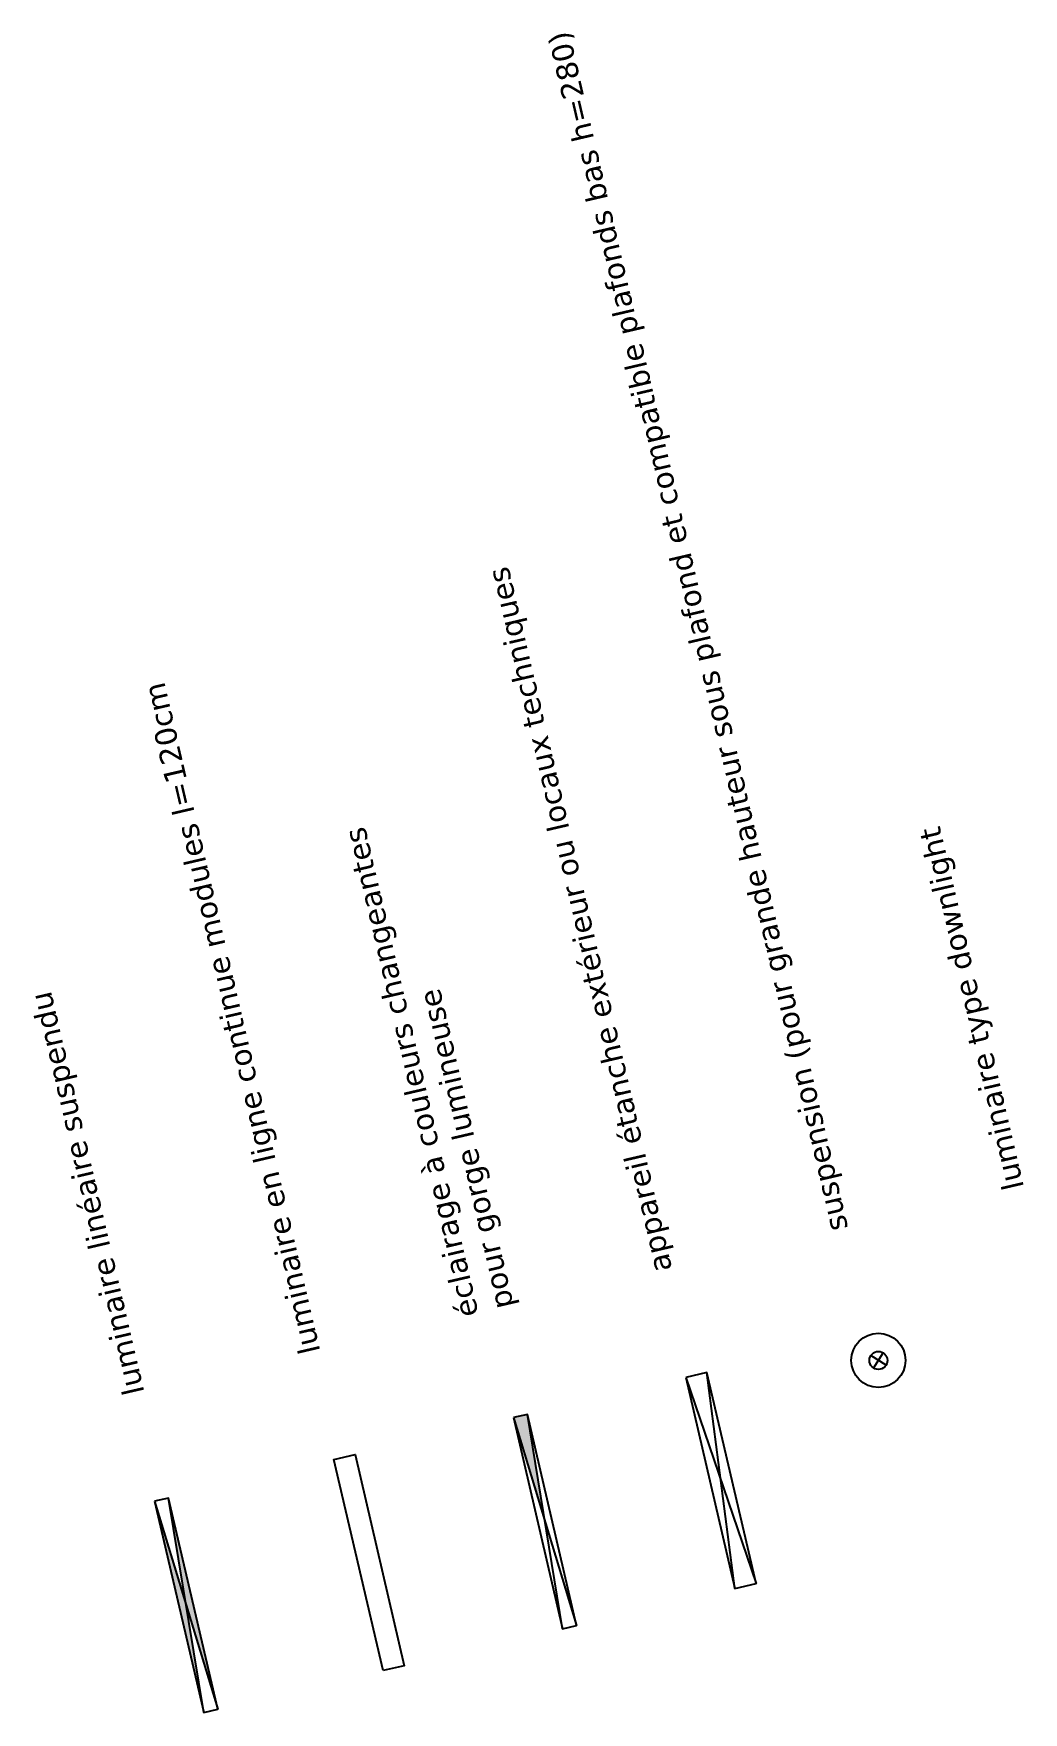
# Model space of a CAD drawing. Header units: metres. Extents: x 595893 to 596105, y 139631 to 139768.
# Drawn here: x 596044.27 to 596049.75, y 139756.71 to 139766 of the extents above; entities that cross this region are included whole.
import ezdxf

# ---------------------------------------------------------------- set-up
doc = ezdxf.new("R2010")
doc.units = ezdxf.units.M
doc.header["$MEASUREMENT"] = 0
doc.layers.add('07-ECLAIRAGE-0.13', color=31, linetype='Continuous')
doc.styles.add('locaux 20', font='verdana.ttf', dxfattribs={"height": 0.07})

# ---------------------------------------------------------------- blocks, each defined once
blk = doc.blocks.new('A$C088F410E')
h = blk.add_hatch(color=256)
h.dxf.hatch_style = 1
h.paths.add_polyline_path([(-0.04, 1.2), (-0.04, 0), (0, 0.6)])
h = blk.add_hatch(color=256)
h.dxf.hatch_style = 1
h.paths.add_polyline_path([(0.04, 1.2), (0, 0.6), (0.04, 0)])
for p, q in [((0.04, 0), (-0.04, 1.2)), ((0.04, 1.2), (-0.04, 0))]:
    blk.add_line(p, q)
blk.add_lwpolyline([(0.04, 0), (0.04, 1.2), (-0.04, 1.2), (-0.04, 0)], close=True)
blk = doc.blocks.new('LuminaireSuspendu')
for p, q in [((-0.0354, 0.0354), (0.0354, -0.0354)), ((-0.0354, -0.0354), (0.0354, 0.0354))]:
    blk.add_line(p, q)
for radius in [0.15, 0.05]:
    blk.add_circle((0, 0), radius)

msp = doc.modelspace()

# ---------------------------------------------------------------- hatches: boundary and pattern name
at = {"layer": '07-ECLAIRAGE-0.13'}
h = msp.add_hatch(color=256, dxfattribs=at)
h.dxf.hatch_style = 1
h.paths.add_polyline_path([(596046.9303, 139758.3387), (596047.1055, 139757.7635), (596047.0082, 139758.3569)])

# ---------------------------------------------------------------- linework, layer by layer
for p, q in [((596047.8847, 139758.5612), (596048.274, 139757.4198)), ((596048.1571, 139757.3925), (596048.0016, 139758.5884)), ((596046.9303, 139758.3387), (596047.2806, 139757.1882)), ((596047.2027, 139757.1701), (596047.0082, 139758.3569))]:
    msp.add_line(p, q, dxfattribs=at)
for points in [[(596047.8847, 139758.5612), (596048.1571, 139757.3925), (596048.274, 139757.4198), (596048.0016, 139758.5884)], [(596046.9303, 139758.3387), (596047.2027, 139757.1701), (596047.2806, 139757.1882), (596047.0082, 139758.3569)], [(596046.2093, 139756.9385), (596045.9369, 139758.1072), (596046.0538, 139758.1344), (596046.3262, 139756.9657)]]:
    msp.add_lwpolyline(points, close=True, dxfattribs=at)

# ---------------------------------------------------------------- block references
for name, p, rotation in [('LuminaireSuspendu', (596048.9511, 139758.6557), 103.1212703830424), ('A$C088F410E', (596044.9825, 139757.8847), 193.1212703830751)]:
    msp.add_blockref(name, p, dxfattribs=dict(at, rotation=rotation))

# ---------------------------------------------------------------- texts
at = {"layer": '07-ECLAIRAGE-0.13', "char_height": 0.12, "attachment_point": 4, "rotation": 103.12127, "style": 'locaux 20'}
for s, insert, width in [('suspension (pour grande hauteur sous plafond et compatible plafonds bas h=280)', (596048.7419, 139759.3771), 7.181632), ('appareil étanche extérieur ou locaux techniques', (596047.768, 139759.1501), 4.03615), ('luminaire en ligne continue modules l=120cm', (596045.8202, 139758.696), 4.564762), ('éclairage à couleurs changeantes\\Ppour gorge lumineuse', (596046.7941, 139758.9231), 3.700048), ('luminaire type downlight', (596049.7158, 139759.6041), 3.700048), ('luminaire linéaire suspendu', (596044.8463, 139758.469), 3.700048)]:
    msp.add_mtext(s, dxfattribs=dict(at, insert=insert, width=width))

doc.saveas('drawing.dxf')
